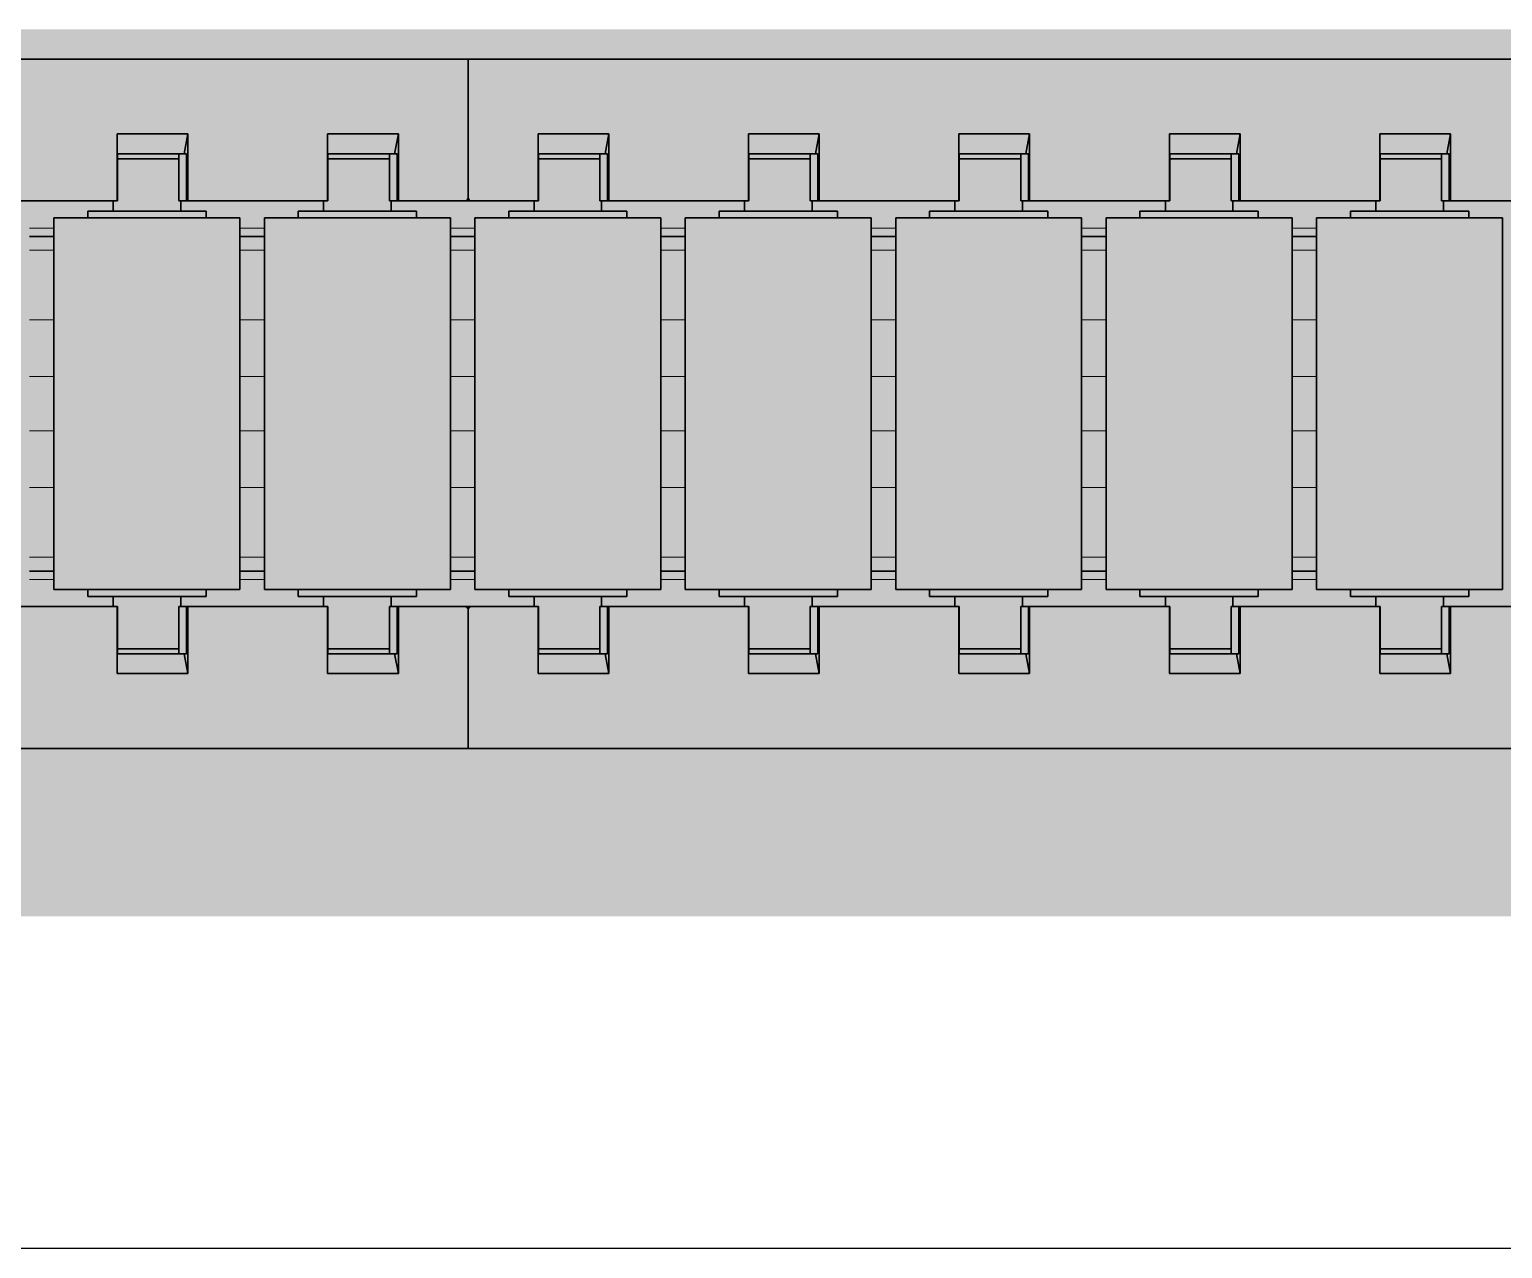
# Model space of a CAD drawing. Header units: inches. Extents: x 185496 to 352137, y 107182 to 179410.
# Drawn here: x 244504.8 to 244592, y 155375 to 155447.1 of the extents above; entities that cross this region are included whole.
import ezdxf

# ---------------------------------------------------------------- set-up
doc = ezdxf.new("R2010")
doc.units = ezdxf.units.IN
doc.header["$MEASUREMENT"] = 0
doc.layers.add('DIM', color=2, linetype='Continuous')
doc.layers.add('ZSX', color=4, linetype='Continuous')

# ---------------------------------------------------------------- blocks, each defined once
blk = doc.blocks.new('生产区')
at = {"layer": 'ZSX', "color": 0, "const_width": 0.35, "elevation": -1257.5994}
blk.add_lwpolyline([(120680.40898, 1477.75953), (120725.51339, 1477.75953)], dxfattribs=at)
blk = doc.blocks.new('liaojia')
at = {"color": 7, "lineweight": 35, "ltscale": 0.249049}
for p, q in [((799565.874, -280442.42), (799565.874, -280542.04)), ((799606.674, -280542.04), (799606.674, -280442.42)), ((799565.874, -280542.04), (799565.874, -280641.66)), ((799606.674, -280641.66), (799606.674, -280542.04))]:
    blk.add_line(p, q, dxfattribs=at)
at = {"color": 7, "lineweight": 35, "ltscale": 0.020671}
for p, q in [((799574.274, -280475.644), (799574.274, -280483.912)), ((799598.274, -280483.912), (799598.274, -280475.644)), ((799574.274, -280488.096), (799574.274, -280496.364)), ((799598.274, -280496.364), (799598.274, -280488.096)), ((799574.274, -280500.548), (799574.274, -280508.817)), ((799598.274, -280508.817), (799598.274, -280500.548)), ((799574.274, -280513.001), (799574.274, -280521.269)), ((799598.274, -280521.269), (799598.274, -280513.001)), ((799574.274, -280525.453), (799574.274, -280533.722)), ((799598.274, -280533.722), (799598.274, -280525.453)), ((799574.274, -280550.358), (799574.274, -280558.627)), ((799598.274, -280558.627), (799598.274, -280550.358)), ((799574.274, -280562.811), (799574.274, -280571.079)), ((799598.274, -280571.079), (799598.274, -280562.811))]:
    blk.add_line(p, q, dxfattribs=at)
at = {"color": 7, "lineweight": 35, "ltscale": 0.012551}
for p, q in [((799575.274, -280485.856), (799575.274, -280480.835)), ((799597.274, -280480.835), (799597.274, -280485.856)), ((799575.274, -280498.308), (799575.274, -280493.288)), ((799597.274, -280493.288), (799597.274, -280498.308))]:
    blk.add_line(p, q, dxfattribs=at)
at = {"color": 7, "lineweight": 35, "ltscale": 0.055}
for p, q in [((799575.274, -280480.835), (799597.274, -280480.835)), ((799575.274, -280491.835), (799597.274, -280491.835)), ((799575.274, -280493.288), (799597.274, -280493.288)), ((799575.274, -280504.288), (799597.274, -280504.288)), ((799575.274, -280505.74), (799597.274, -280505.74)), ((799575.274, -280516.74), (799597.274, -280516.74)), ((799575.274, -280518.193), (799597.274, -280518.193)), ((799575.274, -280529.193), (799597.274, -280529.193)), ((799575.274, -280530.645), (799597.274, -280530.645)), ((799575.274, -280541.645), (799597.274, -280541.645)), ((799575.274, -280543.097), (799597.274, -280543.097)), ((799575.274, -280554.097), (799597.274, -280554.097)), ((799575.274, -280555.55), (799597.274, -280555.55)), ((799575.274, -280566.55), (799597.274, -280566.55))]:
    blk.add_line(p, q, dxfattribs=at)
at = {"color": 7, "lineweight": 35, "ltscale": 0.007987}
for p, q in [((799574.874, -280486.03), (799574.874, -280482.835)), ((799597.674, -280482.835), (799597.674, -280486.03)), ((799574.874, -280498.483), (799574.874, -280495.288)), ((799597.674, -280495.288), (799597.674, -280498.483)), ((799574.874, -280510.935), (799574.874, -280507.74)), ((799597.674, -280507.74), (799597.674, -280510.935)), ((799574.874, -280523.387), (799574.874, -280520.193)), ((799597.674, -280520.193), (799597.674, -280523.387)), ((799574.874, -280535.84), (799574.874, -280532.645)), ((799597.674, -280532.645), (799597.674, -280535.84)), ((799574.874, -280548.292), (799574.874, -280545.097)), ((799597.674, -280545.097), (799597.674, -280548.292)), ((799574.874, -280560.745), (799574.874, -280557.55)), ((799597.674, -280557.55), (799597.674, -280560.745))]:
    blk.add_line(p, q, dxfattribs=at)
at = {"color": 7, "lineweight": 35, "ltscale": 0.000999832}
for p, q in [((799574.874, -280482.835), (799575.274, -280482.835)), ((799574.874, -280489.835), (799575.274, -280489.835)), ((799574.874, -280495.288), (799575.274, -280495.288)), ((799574.874, -280502.288), (799575.274, -280502.288)), ((799574.874, -280507.74), (799575.274, -280507.74)), ((799574.874, -280514.74), (799575.274, -280514.74)), ((799574.874, -280520.193), (799575.274, -280520.193)), ((799574.874, -280527.193), (799575.274, -280527.193)), ((799574.874, -280532.645), (799575.274, -280532.645)), ((799574.874, -280539.645), (799575.274, -280539.645)), ((799574.874, -280545.097), (799575.274, -280545.097)), ((799574.874, -280552.097), (799575.274, -280552.097)), ((799574.874, -280557.55), (799575.274, -280557.55)), ((799574.874, -280564.55), (799575.274, -280564.55))]:
    blk.add_line(p, q, dxfattribs=at)
at = {"color": 7, "lineweight": 35, "ltscale": 0.001}
for p, q in [((799597.274, -280482.835), (799597.674, -280482.835)), ((799597.274, -280489.835), (799597.674, -280489.835)), ((799597.274, -280495.288), (799597.674, -280495.288)), ((799597.274, -280502.288), (799597.674, -280502.288)), ((799597.274, -280507.74), (799597.674, -280507.74)), ((799597.274, -280514.74), (799597.674, -280514.74)), ((799597.274, -280520.193), (799597.674, -280520.193)), ((799597.274, -280527.193), (799597.674, -280527.193)), ((799597.274, -280532.645), (799597.674, -280532.645)), ((799597.274, -280539.645), (799597.674, -280539.645)), ((799597.274, -280545.097), (799597.674, -280545.097)), ((799597.274, -280552.097), (799597.674, -280552.097)), ((799597.274, -280557.55), (799597.674, -280557.55)), ((799597.274, -280564.55), (799597.674, -280564.55))]:
    blk.add_line(p, q, dxfattribs=at)
at = {"color": 7, "lineweight": 35, "ltscale": 0.002965}
for p, q in [((799570.309, -280483.912), (799571.474, -280484.13)), ((799601.074, -280484.13), (799602.24, -280483.912)), ((799570.309, -280496.364), (799571.474, -280496.582)), ((799601.074, -280496.582), (799602.24, -280496.364)), ((799570.309, -280508.817), (799571.474, -280509.035)), ((799601.074, -280509.035), (799602.24, -280508.817)), ((799570.309, -280521.269), (799571.474, -280521.487)), ((799601.074, -280521.487), (799602.24, -280521.269)), ((799570.309, -280533.722), (799571.474, -280533.94)), ((799601.074, -280533.94), (799602.24, -280533.722)), ((799570.309, -280546.174), (799571.474, -280546.392)), ((799601.074, -280546.392), (799602.24, -280546.174)), ((799570.309, -280558.627), (799571.474, -280558.845)), ((799601.074, -280558.845), (799602.24, -280558.627))]:
    blk.add_line(p, q, dxfattribs=at)
at = {"color": 7, "lineweight": 35, "ltscale": 0.009914}
for p, q in [((799570.309, -280483.912), (799574.274, -280483.912)), ((799598.274, -280483.912), (799602.24, -280483.912)), ((799574.274, -280488.096), (799570.309, -280488.096)), ((799602.24, -280488.096), (799598.274, -280488.096)), ((799570.309, -280496.364), (799574.274, -280496.364)), ((799598.274, -280496.364), (799602.24, -280496.364)), ((799574.274, -280500.548), (799570.309, -280500.548)), ((799602.24, -280500.548), (799598.274, -280500.548)), ((799570.309, -280508.817), (799574.274, -280508.817)), ((799598.274, -280508.817), (799602.24, -280508.817)), ((799574.274, -280513.001), (799570.309, -280513.001)), ((799602.24, -280513.001), (799598.274, -280513.001)), ((799570.309, -280521.269), (799574.274, -280521.269)), ((799598.274, -280521.269), (799602.24, -280521.269)), ((799574.274, -280525.453), (799570.309, -280525.453)), ((799602.24, -280525.453), (799598.274, -280525.453)), ((799570.309, -280533.722), (799574.274, -280533.722)), ((799598.274, -280533.722), (799602.24, -280533.722)), ((799574.274, -280537.906), (799570.309, -280537.906)), ((799602.24, -280537.906), (799598.274, -280537.906)), ((799570.309, -280546.174), (799574.274, -280546.174)), ((799598.274, -280546.174), (799602.24, -280546.174)), ((799574.274, -280550.358), (799570.309, -280550.358)), ((799602.24, -280550.358), (799598.274, -280550.358)), ((799570.309, -280558.627), (799574.274, -280558.627)), ((799598.274, -280558.627), (799602.24, -280558.627)), ((799574.274, -280562.811), (799570.309, -280562.811)), ((799602.24, -280562.811), (799598.274, -280562.811))]:
    blk.add_line(p, q, dxfattribs=at)
at = {"color": 7, "lineweight": 35, "ltscale": 0.01046}
for p, q in [((799570.309, -280488.096), (799570.309, -280483.912)), ((799602.24, -280483.912), (799602.24, -280488.096)), ((799570.309, -280500.548), (799570.309, -280496.364)), ((799602.24, -280496.364), (799602.24, -280500.548)), ((799570.309, -280513.001), (799570.309, -280508.817)), ((799602.24, -280508.817), (799602.24, -280513.001)), ((799570.309, -280525.453), (799570.309, -280521.269)), ((799602.24, -280521.269), (799602.24, -280525.453)), ((799570.309, -280537.906), (799570.309, -280533.722)), ((799602.24, -280533.722), (799602.24, -280537.906)), ((799570.309, -280550.358), (799570.309, -280546.174)), ((799602.24, -280546.174), (799602.24, -280550.358)), ((799570.309, -280562.811), (799570.309, -280558.627)), ((799602.24, -280558.627), (799602.24, -280562.811))]:
    blk.add_line(p, q, dxfattribs=at)
at = {"color": 7, "lineweight": 35, "ltscale": 0.007}
for p, q in [((799571.474, -280483.987), (799574.274, -280483.987)), ((799571.474, -280484.442), (799574.274, -280484.442)), ((799598.274, -280483.987), (799601.074, -280483.987)), ((799601.074, -280484.442), (799598.274, -280484.442)), ((799571.474, -280488.079), (799574.274, -280488.079)), ((799601.074, -280488.079), (799598.274, -280488.079)), ((799571.474, -280496.44), (799574.274, -280496.44)), ((799598.274, -280496.44), (799601.074, -280496.44)), ((799571.474, -280496.895), (799574.274, -280496.895)), ((799601.074, -280496.895), (799598.274, -280496.895)), ((799571.474, -280500.532), (799574.274, -280500.532)), ((799601.074, -280500.532), (799598.274, -280500.532)), ((799571.474, -280508.892), (799574.274, -280508.892)), ((799571.474, -280509.347), (799574.274, -280509.347)), ((799598.274, -280508.892), (799601.074, -280508.892)), ((799601.074, -280509.347), (799598.274, -280509.347)), ((799571.474, -280512.984), (799574.274, -280512.984)), ((799601.074, -280512.984), (799598.274, -280512.984)), ((799571.474, -280521.344), (799574.274, -280521.344)), ((799571.474, -280521.799), (799574.274, -280521.799)), ((799598.274, -280521.344), (799601.074, -280521.344)), ((799601.074, -280521.799), (799598.274, -280521.799)), ((799571.474, -280525.437), (799574.274, -280525.437)), ((799601.074, -280525.437), (799598.274, -280525.437)), ((799571.474, -280533.797), (799574.274, -280533.797)), ((799598.274, -280533.797), (799601.074, -280533.797)), ((799571.474, -280534.252), (799574.274, -280534.252)), ((799601.074, -280534.252), (799598.274, -280534.252)), ((799571.474, -280537.889), (799574.274, -280537.889)), ((799598.274, -280537.889), (799601.074, -280537.889)), ((799571.474, -280546.249), (799574.274, -280546.249)), ((799598.274, -280546.249), (799601.074, -280546.249)), ((799574.274, -280546.704), (799571.474, -280546.704)), ((799601.074, -280546.704), (799598.274, -280546.704)), ((799571.474, -280550.342), (799574.274, -280550.342)), ((799601.074, -280550.342), (799598.274, -280550.342)), ((799571.474, -280558.702), (799574.274, -280558.702)), ((799571.474, -280559.157), (799574.274, -280559.157)), ((799598.274, -280558.702), (799601.074, -280558.702)), ((799601.074, -280559.157), (799598.274, -280559.157)), ((799571.474, -280562.794), (799574.274, -280562.794)), ((799601.074, -280562.794), (799598.274, -280562.794))]:
    blk.add_line(p, q, dxfattribs=at)
at = {"color": 7, "lineweight": 35, "ltscale": 0.000893974}
for p, q in [((799571.474, -280484.345), (799571.474, -280483.987)), ((799601.074, -280483.987), (799601.074, -280484.345)), ((799571.474, -280521.702), (799571.474, -280521.344)), ((799601.074, -280521.344), (799601.074, -280521.702))]:
    blk.add_line(p, q, dxfattribs=at)
at = {"color": 7, "lineweight": 35, "ltscale": 0.000356865}
for p, q in [((799571.474, -280484.13), (799571.474, -280483.987)), ((799571.474, -280496.582), (799571.474, -280496.44)), ((799571.474, -280521.487), (799571.474, -280521.344)), ((799571.474, -280533.94), (799571.474, -280533.797))]:
    blk.add_line(p, q, dxfattribs=at)
at = {"color": 7, "lineweight": 35, "ltscale": 0.000537109}
for p, q in [((799571.474, -280484.13), (799571.474, -280484.345)), ((799571.474, -280509.035), (799571.474, -280509.25)), ((799571.474, -280521.487), (799571.474, -280521.702)), ((799571.474, -280546.607), (799571.474, -280546.392)), ((799571.474, -280558.845), (799571.474, -280559.059))]:
    blk.add_line(p, q, dxfattribs=at)
at = {"color": 7, "lineweight": 35, "ltscale": 0.009386}
for p, q in [((799571.474, -280484.345), (799571.474, -280488.099)), ((799601.074, -280488.099), (799601.074, -280484.345)), ((799571.474, -280496.797), (799571.474, -280500.552)), ((799601.074, -280500.552), (799601.074, -280496.797)), ((799571.474, -280509.25), (799571.474, -280513.004)), ((799601.074, -280513.004), (799601.074, -280509.25)), ((799571.474, -280521.702), (799571.474, -280525.456)), ((799601.074, -280525.456), (799601.074, -280521.702)), ((799571.474, -280534.154), (799571.474, -280537.909)), ((799601.074, -280537.909), (799601.074, -280534.154)), ((799571.474, -280546.607), (799571.474, -280550.361)), ((799601.074, -280550.361), (799601.074, -280546.607)), ((799571.474, -280559.059), (799571.474, -280562.814)), ((799601.074, -280562.814), (799601.074, -280559.059))]:
    blk.add_line(p, q, dxfattribs=at)
at = {"color": 7, "lineweight": 35, "ltscale": 0.005168}
for p, q in [((799571.774, -280486.51), (799571.774, -280484.442)), ((799571.774, -280498.962), (799571.774, -280496.895)), ((799571.774, -280511.414), (799571.774, -280509.347)), ((799571.774, -280523.867), (799571.774, -280521.8)), ((799571.774, -280536.319), (799571.774, -280534.252)), ((799571.774, -280548.772), (799571.774, -280546.704)), ((799571.774, -280561.224), (799571.774, -280559.157))]:
    blk.add_line(p, q, dxfattribs=at)
at = {"color": 7, "lineweight": 35, "ltscale": 0.004297}
for p, q in [((799571.774, -280486.161), (799571.774, -280484.442)), ((799600.774, -280484.442), (799600.774, -280486.161)), ((799571.774, -280498.613), (799571.774, -280496.895)), ((799600.774, -280496.895), (799600.774, -280498.613)), ((799571.774, -280511.066), (799571.774, -280509.347)), ((799600.774, -280509.347), (799600.774, -280511.066)), ((799571.774, -280523.518), (799571.774, -280521.8)), ((799600.774, -280521.8), (799600.774, -280523.518)), ((799571.774, -280535.971), (799571.774, -280534.252)), ((799600.774, -280534.252), (799600.774, -280535.971)), ((799571.774, -280548.423), (799571.774, -280546.704)), ((799600.774, -280546.704), (799600.774, -280548.423)), ((799571.774, -280560.876), (799571.774, -280559.157)), ((799600.774, -280559.157), (799600.774, -280560.876))]:
    blk.add_line(p, q, dxfattribs=at)
at = {"color": 7, "lineweight": 35, "ltscale": 0.000187874}
for p, q in [((799574.274, -280483.987), (799574.274, -280483.912)), ((799598.274, -280483.987), (799598.274, -280483.912)), ((799574.274, -280496.44), (799574.274, -280496.364)), ((799598.274, -280496.44), (799598.274, -280496.364)), ((799574.274, -280521.344), (799574.274, -280521.269)), ((799598.274, -280521.344), (799598.274, -280521.269)), ((799574.274, -280533.797), (799574.274, -280533.722)), ((799598.274, -280533.797), (799598.274, -280533.722))]:
    blk.add_line(p, q, dxfattribs=at)
at = {"color": 7, "lineweight": 35, "ltscale": 0.001138}
for p, q in [((799574.274, -280483.987), (799574.274, -280484.442)), ((799598.274, -280484.442), (799598.274, -280483.987)), ((799574.274, -280496.44), (799574.274, -280496.895)), ((799598.274, -280496.895), (799598.274, -280496.44)), ((799574.274, -280508.892), (799574.274, -280509.347)), ((799598.274, -280509.347), (799598.274, -280508.892)), ((799574.274, -280521.344), (799574.274, -280521.799)), ((799598.274, -280521.799), (799598.274, -280521.344)), ((799574.274, -280533.797), (799574.274, -280534.252)), ((799598.274, -280534.252), (799598.274, -280533.797)), ((799574.274, -280546.249), (799574.274, -280546.704)), ((799598.274, -280546.704), (799598.274, -280546.249)), ((799574.274, -280558.702), (799574.274, -280559.157)), ((799598.274, -280559.157), (799598.274, -280558.702))]:
    blk.add_line(p, q, dxfattribs=at)
at = {"color": 7, "lineweight": 35, "ltscale": 0.0015}
for p, q in [((799574.274, -280484.335), (799574.874, -280484.335)), ((799597.674, -280484.335), (799598.274, -280484.335)), ((799574.274, -280488.335), (799574.874, -280488.335)), ((799597.674, -280488.335), (799598.274, -280488.335)), ((799574.274, -280496.788), (799574.874, -280496.788)), ((799597.674, -280496.788), (799598.274, -280496.788)), ((799574.274, -280500.788), (799574.874, -280500.788)), ((799597.674, -280500.788), (799598.274, -280500.788)), ((799574.274, -280509.24), (799574.874, -280509.24)), ((799597.674, -280509.24), (799598.274, -280509.24)), ((799574.274, -280513.24), (799574.874, -280513.24)), ((799597.674, -280513.24), (799598.274, -280513.24)), ((799574.274, -280521.693), (799574.874, -280521.693)), ((799597.674, -280521.693), (799598.274, -280521.693)), ((799574.274, -280525.693), (799574.874, -280525.693)), ((799597.674, -280525.693), (799598.274, -280525.693)), ((799574.274, -280534.145), (799574.874, -280534.145)), ((799597.674, -280534.145), (799598.274, -280534.145)), ((799574.274, -280538.145), (799574.874, -280538.145)), ((799597.674, -280538.145), (799598.274, -280538.145)), ((799574.274, -280546.597), (799574.874, -280546.597)), ((799597.674, -280546.597), (799598.274, -280546.597)), ((799574.274, -280550.597), (799574.874, -280550.597)), ((799597.674, -280550.597), (799598.274, -280550.597)), ((799574.274, -280559.05), (799574.874, -280559.05)), ((799597.674, -280559.05), (799598.274, -280559.05)), ((799574.274, -280563.05), (799574.874, -280563.05)), ((799597.674, -280563.05), (799598.274, -280563.05))]:
    blk.add_line(p, q, dxfattribs=at)
at = {"color": 7, "lineweight": 35, "ltscale": 0.000243568}
for p, q in [((799601.074, -280484.442), (799601.074, -280484.345)), ((799601.074, -280521.799), (799601.074, -280521.702))]:
    blk.add_line(p, q, dxfattribs=at)
at = {"color": 7, "lineweight": 13, "ltscale": 0.009093}
for p, q in [((799601.074, -280488.079), (799601.074, -280484.442)), ((799601.074, -280500.532), (799601.074, -280496.895)), ((799601.074, -280512.984), (799601.074, -280509.347)), ((799601.074, -280525.437), (799601.074, -280521.799)), ((799601.074, -280537.889), (799601.074, -280534.252)), ((799601.074, -280550.342), (799601.074, -280546.704)), ((799601.074, -280562.794), (799601.074, -280559.157))]:
    blk.add_line(p, q, dxfattribs=at)
at = {"color": 7, "lineweight": 35, "ltscale": 0.004796}
for p, q in [((799571.774, -280488.079), (799571.774, -280486.161)), ((799600.774, -280486.161), (799600.774, -280488.079)), ((799571.774, -280500.532), (799571.774, -280498.613)), ((799600.774, -280498.613), (799600.774, -280500.532)), ((799571.774, -280525.437), (799571.774, -280523.518)), ((799600.774, -280523.518), (799600.774, -280525.437)), ((799571.774, -280537.889), (799571.774, -280535.971)), ((799600.774, -280535.971), (799600.774, -280537.889)), ((799571.774, -280550.342), (799571.774, -280548.423)), ((799600.774, -280548.423), (799600.774, -280550.342)), ((799571.774, -280562.794), (799571.774, -280560.876)), ((799600.774, -280560.876), (799600.774, -280562.794))]:
    blk.add_line(p, q, dxfattribs=at)
at = {"color": 7, "lineweight": 35, "ltscale": 0.009513}
for p, q in [((799574.874, -280489.835), (799574.874, -280486.03)), ((799597.674, -280489.835), (799597.674, -280486.03)), ((799574.874, -280502.288), (799574.874, -280498.483)), ((799597.674, -280502.288), (799597.674, -280498.483)), ((799574.874, -280514.74), (799574.874, -280510.935)), ((799597.674, -280514.74), (799597.674, -280510.935)), ((799574.874, -280527.193), (799574.874, -280523.387)), ((799597.674, -280527.193), (799597.674, -280523.387)), ((799574.874, -280539.645), (799574.874, -280535.84)), ((799597.674, -280539.645), (799597.674, -280535.84)), ((799574.874, -280552.097), (799574.874, -280548.292)), ((799597.674, -280552.097), (799597.674, -280548.292)), ((799574.874, -280564.55), (799574.874, -280560.745)), ((799597.674, -280564.55), (799597.674, -280560.745))]:
    blk.add_line(p, q, dxfattribs=at)
at = {"color": 7, "lineweight": 35, "ltscale": 0.014948}
for p, q in [((799575.274, -280491.835), (799575.274, -280485.856)), ((799597.274, -280485.856), (799597.274, -280491.835)), ((799575.274, -280504.288), (799575.274, -280498.308)), ((799597.274, -280498.308), (799597.274, -280504.288)), ((799575.274, -280516.74), (799575.274, -280510.761)), ((799597.274, -280510.761), (799597.274, -280516.74)), ((799575.274, -280529.193), (799575.274, -280523.213)), ((799597.274, -280523.213), (799597.274, -280529.193)), ((799575.274, -280541.645), (799575.274, -280535.666)), ((799597.274, -280535.666), (799597.274, -280541.645)), ((799575.274, -280554.097), (799575.274, -280548.118)), ((799597.274, -280548.118), (799597.274, -280554.097)), ((799575.274, -280566.55), (799575.274, -280560.57)), ((799597.274, -280560.57), (799597.274, -280566.55))]:
    blk.add_line(p, q, dxfattribs=at)
at = {"color": 7, "lineweight": 35, "ltscale": 0.003925}
for p, q in [((799571.774, -280488.079), (799571.774, -280486.51)), ((799571.774, -280500.532), (799571.774, -280498.962)), ((799571.774, -280512.984), (799571.774, -280511.414)), ((799571.774, -280525.437), (799571.774, -280523.867)), ((799571.774, -280537.889), (799571.774, -280536.319)), ((799571.774, -280550.342), (799571.774, -280548.772)), ((799571.774, -280562.794), (799571.774, -280561.224))]:
    blk.add_line(p, q, dxfattribs=at)
at = {"color": 7, "lineweight": 35, "ltscale": 4.13895e-05}
for p, q in [((799574.274, -280488.079), (799574.274, -280488.096)), ((799598.274, -280488.096), (799598.274, -280488.079)), ((799601.074, -280488.079), (799601.074, -280488.096)), ((799574.274, -280525.437), (799574.274, -280525.453)), ((799598.274, -280525.453), (799598.274, -280525.437)), ((799601.074, -280525.437), (799601.074, -280525.453)), ((799574.274, -280550.342), (799574.274, -280550.358)), ((799598.274, -280550.358), (799598.274, -280550.342)), ((799601.074, -280550.342), (799601.074, -280550.358))]:
    blk.add_line(p, q, dxfattribs=at)
at = {"color": 7, "lineweight": 13, "ltscale": 0.003631}
for p, q in [((799575.874, -280493.288), (799575.874, -280491.835)), ((799577.186, -280493.288), (799577.186, -280491.835)), ((799581.312, -280493.288), (799581.312, -280491.835)), ((799584.671, -280493.288), (799584.671, -280491.835)), ((799587.878, -280493.288), (799587.878, -280491.835)), ((799591.236, -280493.288), (799591.236, -280491.835)), ((799595.362, -280493.288), (799595.362, -280491.835)), ((799596.674, -280493.288), (799596.674, -280491.835)), ((799575.874, -280505.74), (799575.874, -280504.288)), ((799577.186, -280505.74), (799577.186, -280504.288)), ((799581.312, -280505.74), (799581.312, -280504.288)), ((799584.671, -280505.74), (799584.671, -280504.288)), ((799587.878, -280505.74), (799587.878, -280504.288)), ((799591.236, -280505.74), (799591.236, -280504.288)), ((799595.362, -280505.74), (799595.362, -280504.288)), ((799596.674, -280505.74), (799596.674, -280504.288)), ((799575.874, -280518.192), (799575.874, -280516.74)), ((799577.186, -280518.192), (799577.186, -280516.74)), ((799581.312, -280518.192), (799581.312, -280516.74)), ((799584.671, -280518.192), (799584.671, -280516.74)), ((799587.878, -280518.192), (799587.878, -280516.74)), ((799591.236, -280518.192), (799591.236, -280516.74)), ((799595.362, -280518.192), (799595.362, -280516.74)), ((799596.674, -280518.192), (799596.674, -280516.74)), ((799575.874, -280530.645), (799575.874, -280529.192)), ((799577.186, -280530.645), (799577.186, -280529.192)), ((799581.312, -280530.645), (799581.312, -280529.192)), ((799584.671, -280530.645), (799584.671, -280529.193)), ((799587.878, -280530.645), (799587.878, -280529.193)), ((799591.236, -280530.645), (799591.236, -280529.192)), ((799595.362, -280530.645), (799595.362, -280529.192)), ((799596.674, -280530.645), (799596.674, -280529.192)), ((799575.874, -280543.097), (799575.874, -280541.645)), ((799577.186, -280543.097), (799577.186, -280541.645)), ((799581.312, -280543.097), (799581.312, -280541.645)), ((799584.671, -280543.097), (799584.671, -280541.645)), ((799587.878, -280543.097), (799587.878, -280541.645)), ((799591.236, -280543.097), (799591.236, -280541.645)), ((799595.362, -280543.097), (799595.362, -280541.645)), ((799596.674, -280543.097), (799596.674, -280541.645)), ((799575.874, -280555.55), (799575.874, -280554.097)), ((799577.186, -280555.55), (799577.186, -280554.097)), ((799581.312, -280555.55), (799581.312, -280554.097)), ((799584.671, -280555.55), (799584.671, -280554.097)), ((799587.878, -280555.55), (799587.878, -280554.097)), ((799591.236, -280555.55), (799591.236, -280554.097)), ((799595.362, -280555.55), (799595.362, -280554.097)), ((799596.674, -280555.55), (799596.674, -280554.097)), ((799575.874, -280568.002), (799575.874, -280566.55)), ((799577.186, -280568.002), (799577.186, -280566.55)), ((799581.312, -280568.002), (799581.312, -280566.55)), ((799584.671, -280568.002), (799584.671, -280566.55)), ((799587.878, -280568.002), (799587.878, -280566.55)), ((799591.236, -280568.002), (799591.236, -280566.55)), ((799595.362, -280568.002), (799595.362, -280566.55)), ((799596.674, -280568.002), (799596.674, -280566.55))]:
    blk.add_line(p, q, dxfattribs=at)
at = {"color": 7, "lineweight": 35, "ltscale": 0.003631}
for p, q in [((799576.374, -280493.288), (799576.374, -280491.835)), ((799596.174, -280493.288), (799596.174, -280491.835)), ((799576.374, -280505.74), (799576.374, -280504.288)), ((799596.174, -280505.74), (799596.174, -280504.288)), ((799576.374, -280518.192), (799576.374, -280516.74)), ((799596.174, -280518.192), (799596.174, -280516.74)), ((799576.374, -280530.645), (799576.374, -280529.192)), ((799596.174, -280530.645), (799596.174, -280529.192)), ((799576.374, -280543.097), (799576.374, -280541.645)), ((799596.174, -280543.097), (799596.174, -280541.645)), ((799576.374, -280555.55), (799576.374, -280554.097)), ((799596.174, -280555.55), (799596.174, -280554.097)), ((799576.374, -280568.002), (799576.374, -280566.55)), ((799596.174, -280568.002), (799596.174, -280566.55))]:
    blk.add_line(p, q, dxfattribs=at)
at = {"color": 7, "lineweight": 35, "ltscale": 0.000893784}
for p, q in [((799571.474, -280496.797), (799571.474, -280496.44)), ((799601.074, -280496.44), (799601.074, -280496.797)), ((799571.474, -280534.154), (799571.474, -280533.797)), ((799601.074, -280533.797), (799601.074, -280534.154))]:
    blk.add_line(p, q, dxfattribs=at)
at = {"color": 7, "lineweight": 35, "ltscale": 0.000536919}
for p, q in [((799571.474, -280496.582), (799571.474, -280496.797)), ((799571.474, -280533.94), (799571.474, -280534.154))]:
    blk.add_line(p, q, dxfattribs=at)
at = {"color": 7, "lineweight": 35, "ltscale": 0.000243759}
for p, q in [((799601.074, -280496.895), (799601.074, -280496.797)), ((799601.074, -280534.252), (799601.074, -280534.154))]:
    blk.add_line(p, q, dxfattribs=at)
at = {"color": 7, "lineweight": 35, "ltscale": 4.14848e-05}
for p, q in [((799574.274, -280500.532), (799574.274, -280500.548)), ((799598.274, -280500.548), (799598.274, -280500.532)), ((799601.074, -280500.532), (799601.074, -280500.548))]:
    blk.add_line(p, q, dxfattribs=at)
at = {"color": 7, "lineweight": 35, "ltscale": 0.012552}
for p, q in [((799575.274, -280510.761), (799575.274, -280505.74)), ((799597.274, -280505.74), (799597.274, -280510.761)), ((799575.274, -280523.213), (799575.274, -280518.193)), ((799597.274, -280518.193), (799597.274, -280523.213)), ((799575.274, -280535.666), (799575.274, -280530.645)), ((799597.274, -280530.645), (799597.274, -280535.666)), ((799575.274, -280548.118), (799575.274, -280543.097)), ((799597.274, -280543.097), (799597.274, -280548.118)), ((799575.274, -280560.57), (799575.274, -280555.55)), ((799597.274, -280555.55), (799597.274, -280560.57))]:
    blk.add_line(p, q, dxfattribs=at)
at = {"color": 7, "lineweight": 35, "ltscale": 0.000187778}
for p, q in [((799574.274, -280508.892), (799574.274, -280508.817)), ((799598.274, -280508.892), (799598.274, -280508.817)), ((799574.274, -280558.702), (799574.274, -280558.627)), ((799598.274, -280558.702), (799598.274, -280558.627))]:
    blk.add_line(p, q, dxfattribs=at)
at = {"color": 7, "lineweight": 35, "ltscale": 0.00089407}
for p, q in [((799571.474, -280509.25), (799571.474, -280508.892)), ((799601.074, -280508.892), (799601.074, -280509.25)), ((799571.474, -280559.059), (799571.474, -280558.702)), ((799601.074, -280558.702), (799601.074, -280559.059))]:
    blk.add_line(p, q, dxfattribs=at)
at = {"color": 7, "lineweight": 35, "ltscale": 0.00035696}
for p, q in [((799571.474, -280509.035), (799571.474, -280508.892)), ((799571.474, -280558.845), (799571.474, -280558.702))]:
    blk.add_line(p, q, dxfattribs=at)
at = {"color": 7, "lineweight": 35, "ltscale": 0.000243664}
for p, q in [((799601.074, -280509.347), (799601.074, -280509.25)), ((799601.074, -280546.704), (799601.074, -280546.607))]:
    blk.add_line(p, q, dxfattribs=at)
at = {"color": 7, "lineweight": 35, "ltscale": 0.004797}
for p, q in [((799571.774, -280512.984), (799571.774, -280511.066)), ((799600.774, -280511.066), (799600.774, -280512.984))]:
    blk.add_line(p, q, dxfattribs=at)
at = {"color": 7, "lineweight": 35, "ltscale": 4.12941e-05}
for p, q in [((799574.274, -280512.984), (799574.274, -280513.001)), ((799598.274, -280513.001), (799598.274, -280512.984)), ((799601.074, -280512.984), (799601.074, -280513.001)), ((799574.274, -280562.794), (799574.274, -280562.811)), ((799598.274, -280562.811), (799598.274, -280562.794)), ((799601.074, -280562.794), (799601.074, -280562.811))]:
    blk.add_line(p, q, dxfattribs=at)
at = {"color": 7, "lineweight": 35, "ltscale": 4.15802e-05}
for p, q in [((799574.274, -280537.889), (799574.274, -280537.906)), ((799598.274, -280537.906), (799598.274, -280537.889)), ((799601.074, -280537.906), (799601.074, -280537.889))]:
    blk.add_line(p, q, dxfattribs=at)
at = {"color": 7, "lineweight": 35, "ltscale": 0.009837}
for p, q in [((799574.274, -280537.906), (799574.274, -280541.841)), ((799598.274, -280541.841), (799598.274, -280537.906)), ((799574.274, -280542.239), (799574.274, -280546.174)), ((799598.274, -280546.174), (799598.274, -280542.239))]:
    blk.add_line(p, q, dxfattribs=at)
at = {"color": 7, "lineweight": 35, "ltscale": 0.00032692}
blk.add_line((799565.874, -280541.803), (799565.874, -280541.934), dxfattribs=at)
at = {"color": 7, "lineweight": 35, "ltscale": 0.000653648}
for p, q in [((799574.274, -280541.841), (799574.274, -280542.102)), ((799598.274, -280542.102), (799598.274, -280541.841)), ((799565.874, -280542.04), (799565.874, -280542.301))]:
    blk.add_line(p, q, dxfattribs=at)
at = {"color": 7, "lineweight": 35, "ltscale": 0.0205}
for p, q in [((799565.874, -280542.04), (799574.074, -280542.04)), ((799574.074, -280542.04), (799565.874, -280542.04)), ((799598.474, -280542.04), (799606.674, -280542.04)), ((799606.674, -280542.04), (799598.474, -280542.04))]:
    blk.add_line(p, q, dxfattribs=at)
at = {"color": 7, "lineweight": 35, "ltscale": 0.000336266}
blk.add_line((799574.274, -280542.103), (799574.274, -280542.238), dxfattribs=at)
at = {"color": 7, "lineweight": 35, "ltscale": 0.001377}
blk.add_line((799598.274, -280542.653), (799598.274, -280542.102), dxfattribs=at)
at = {"color": 7, "lineweight": 35, "ltscale": 0.000747204}
blk.add_line((799598.274, -280542.653), (799598.274, -280542.952), dxfattribs=at)
at = {"color": 7, "lineweight": 35, "ltscale": 0.000827885}
blk.add_line((799598.274, -280543.283), (799598.274, -280542.952), dxfattribs=at)
at = {"color": 7, "lineweight": 35, "ltscale": 0.000893879}
for p, q in [((799571.474, -280546.607), (799571.474, -280546.249)), ((799601.074, -280546.249), (799601.074, -280546.607))]:
    blk.add_line(p, q, dxfattribs=at)
at = {"color": 7, "lineweight": 35, "ltscale": 0.00035677}
blk.add_line((799571.474, -280546.392), (799571.474, -280546.249), dxfattribs=at)
at = {"color": 7, "lineweight": 35, "ltscale": 0.000187969}
for p, q in [((799574.274, -280546.249), (799574.274, -280546.174)), ((799598.274, -280546.249), (799598.274, -280546.174))]:
    blk.add_line(p, q, dxfattribs=at)
at = {"color": 7, "lineweight": 35, "ltscale": 0.000243473}
blk.add_line((799601.074, -280559.157), (799601.074, -280559.059), dxfattribs=at)
at = {"color": 7, "lineweight": 35}
for centre, start_param, end_param in [((799574.074, -280541.841), 4.712389, 6.283185), ((799598.474, -280541.841), 3.141593, 4.712389), ((799574.074, -280542.239), 6.283185, 7.853982), ((799574.074, -280542.102), 5.932216, 6.283185), ((799598.474, -280542.239), 1.570796, 3.141593), ((799598.474, -280542.102), 3.141593, 3.492593)]:
    blk.add_ellipse(centre, major_axis=(0.2, 0), ratio=0.996195, start_param=start_param, end_param=end_param, dxfattribs=at)

msp = doc.modelspace()

# ---------------------------------------------------------------- linework, layer by layer
at = {"color": 5, "ltscale": 100}
msp.add_line((245715.111, 155374.976), (241234.904, 155374.976), dxfattribs=at)

# ---------------------------------------------------------------- block references
at = {"color": 30, "rotation": 270}
msp.add_blockref('liaojia', (525072.835, 955011.251), dxfattribs=at)
at = {"layer": 'DIM', "xscale": 150, "yscale": 150, "zscale": 150}
msp.add_blockref('生产区', (-17863053.449, -66243.05, 276290.764), dxfattribs=at)

doc.saveas('drawing.dxf')
